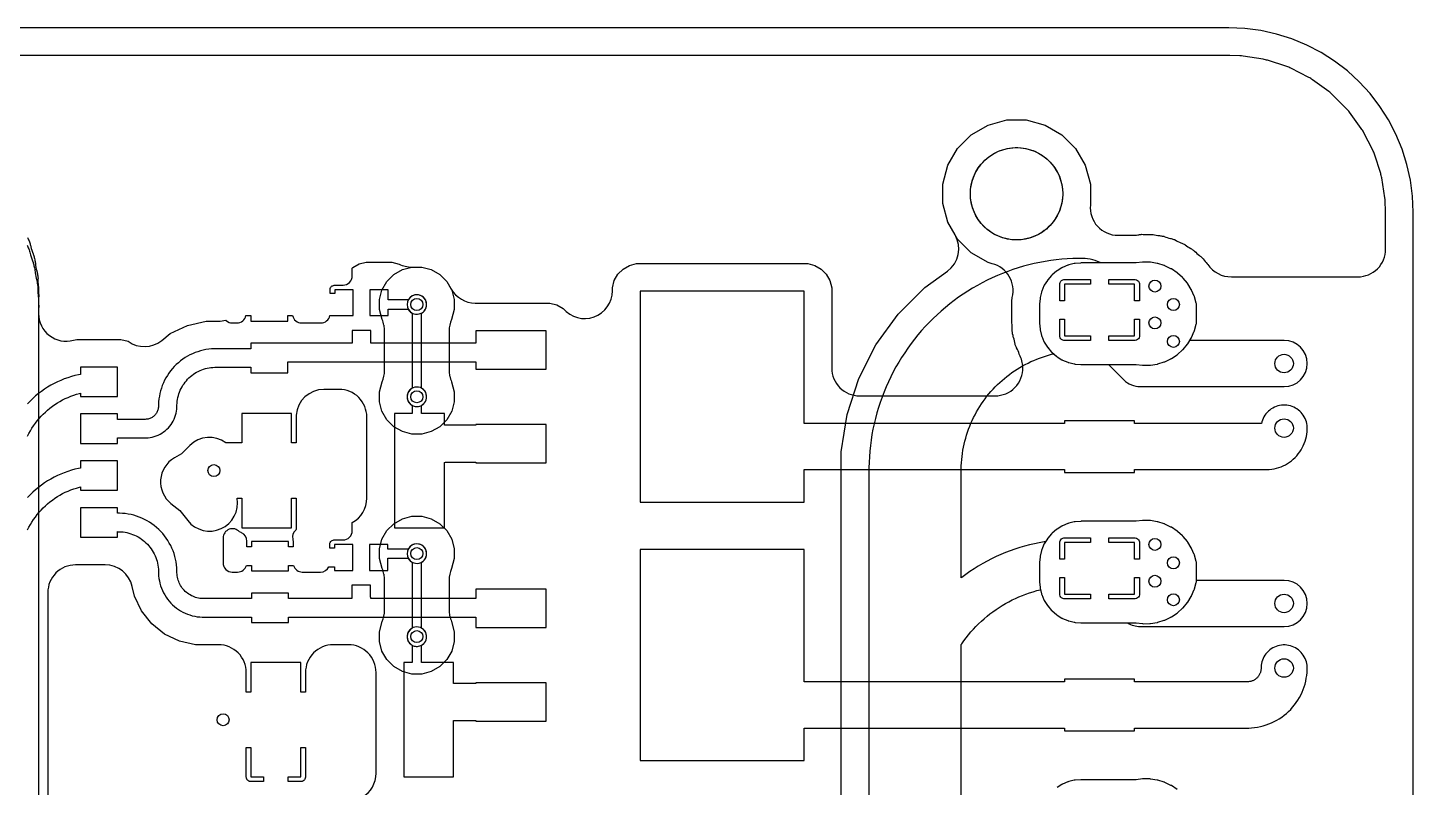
# Model space of a CAD drawing. Header units: millimetres. Extents: x 0 to 150, y 0 to 150.
# Drawn here: x 74.9 to 150, y 108.8 to 150 of the extents above; entities that cross this region are included whole.
import ezdxf

# ---------------------------------------------------------------- set-up
doc = ezdxf.new("R2010")
doc.units = ezdxf.units.MM

msp = doc.modelspace()

# ---------------------------------------------------------------- linework, layer by layer
at = {"layer": '16_copper'}
for points in [[(119, 93.5), (119, 127.023), (119.32, 129.044), (119.952, 130.99), (120.881, 132.813), (122.084, 134.469), (123.531, 135.916), (124.753, 136.804, 0.383864), (125.17, 138.767), (124.773, 139.456), (124.5, 140.473), (124.5, 141.527), (124.773, 142.544), (125.299, 143.456), (126.044, 144.201), (126.956, 144.727), (127.973, 145), (129.027, 145), (130.044, 144.727), (130.956, 144.201), (131.701, 143.456), (132.227, 142.544), (132.5, 141.527), (132.5, 140.391, 0.441997), (133.993, 138.75), (134.778, 138.75, 0.048452), (135.067, 138.778), (135.073, 138.779, 0.030084), (135.255, 138.801), (135.281, 138.803, 0.058943), (135.637, 138.795), (135.684, 138.796, 0.030367), (135.869, 138.792), (135.896, 138.79, 0.058794), (136.246, 138.732), (136.294, 138.726, 0.030368), (136.476, 138.696), (136.502, 138.69, 0.058728), (136.84, 138.583), (136.887, 138.57, 0.030371), (137.063, 138.514), (137.088, 138.505, 0.05909), (137.41, 138.35), (137.452, 138.331, 0.030366), (137.619, 138.251), (137.642, 138.238, 0.059035), (137.938, 138.039), (137.978, 138.015, 0.030366), (138.131, 137.911), (138.152, 137.895, 0.058707), (138.415, 137.657), (138.452, 137.626, 0.030368), (138.59, 137.502), (138.609, 137.483, 0.059183), (138.836, 137.208), (138.867, 137.174, 0.254687), (140.146, 136.5), (147, 136.5, 0.414214), (148.5, 138), (148.5, 140, 0.009817), (148.499, 140.059), (148.477, 140.608, 0.029461), (148.46, 140.784), (148.288, 141.869, 0.039291), (148.233, 142.098), (147.894, 143.142, 0.039289), (147.804, 143.36), (147.305, 144.338, 0.03929), (147.182, 144.539), (146.536, 145.428, 0.03929), (146.383, 145.607), (145.607, 146.383, 0.03929), (145.428, 146.536), (144.539, 147.182, 0.039291), (144.338, 147.305), (143.36, 147.804, 0.039289), (143.142, 147.894), (142.098, 148.233, 0.039291), (141.869, 148.288), (140.784, 148.46, 0.029461), (140.608, 148.477), (140.059, 148.499, 0.009817), (140, 148.5), (10, 148.5, 0.009817)], [(74.888, 138.223, 0.035393), (74.966, 138.025), (74.992, 137.965, 0.046179), (75.064, 137.697), (75.149, 137.425, 0.020309), (75.19, 137.31), (75.199, 137.287), (75.213, 137.256, 0.035382), (75.267, 137.049), (75.285, 136.987, 0.046177), (75.324, 136.711), (75.376, 136.431, 0.020322), (75.403, 136.313), (75.409, 136.289), (75.419, 136.256, 0.035402), (75.448, 136.044), (75.458, 135.98, 0.023132), (75.463, 135.84), (75.462, 135.817, 0.048341), (75.475, 135.524), (75.477, 135.502, 0.019505), (75.49, 135.384), (75.495, 135.358, 0.048514), (75.503, 135.066), (75.513, 134.893, 0.032853), (75.5, 134.697), (75.5, 84.86, 0.131654)], [(125.5, 105.385), (125.5, 116.569), (125.529, 116.612), (125.647, 116.778), (125.769, 116.94), (125.896, 117.099), (126.027, 117.255), (126.162, 117.406), (126.302, 117.554), (126.446, 117.698), (126.594, 117.838), (126.745, 117.973), (126.901, 118.104), (127.06, 118.231), (127.222, 118.353), (127.388, 118.471), (127.557, 118.584), (127.729, 118.692), (127.904, 118.796), (128.082, 118.894), (128.263, 118.987), (128.446, 119.075), (128.632, 119.159), (128.82, 119.236), (129.01, 119.309), (129.202, 119.376), (129.395, 119.438), (129.591, 119.494), (129.788, 119.545), (129.801, 119.548), (129.855, 119.324, 0.03929), (129.867, 119.286), (129.987, 118.996, 0.039289), (130.005, 118.961), (130.169, 118.694, 0.039571), (130.192, 118.662), (130.396, 118.423, 0.03958), (130.424, 118.395), (130.662, 118.192, 0.039291), (130.694, 118.169), (130.961, 118.005, 0.039289), (130.996, 117.987), (131.286, 117.867, 0.039593), (131.324, 117.855), (131.629, 117.782, 0.039573), (131.668, 117.775), (131.98, 117.751, 0.019635), (132, 117.75), (134.522, 117.75, 0.144365), (135.2, 117.55), (143, 117.55, 1), (143, 120.05), (138.25, 120.05), (138.25, 121, 0.067302), (138.241, 121.066), (138.144, 121.417, 0.035714), (138.133, 121.451), (137.987, 121.784, 0.035715), (137.97, 121.816), (137.779, 122.125, 0.035716), (137.758, 122.154), (137.524, 122.433, 0.035713), (137.5, 122.458), (137.229, 122.701, 0.035717), (137.201, 122.723), (136.898, 122.925, 0.035716), (136.867, 122.942), (136.539, 123.099, 0.035715), (136.505, 123.112), (136.158, 123.22, 0.035715), (136.123, 123.229), (135.764, 123.286, 0.035716), (135.729, 123.29), (135.365, 123.296, 0.035714), (135.329, 123.294), (134.984, 123.25), (132, 123.25, 0.019635), (131.98, 123.249), (131.668, 123.225, 0.039596), (131.628, 123.218), (131.324, 123.145, 0.03929), (131.286, 123.133), (130.996, 123.013, 0.039289), (130.961, 122.995), (130.694, 122.831, 0.039571), (130.662, 122.808), (130.423, 122.604, 0.03958), (130.395, 122.576), (130.192, 122.338, 0.039291), (130.169, 122.306), (130.07, 122.145), (130.002, 122.135), (129.732, 122.089), (129.464, 122.036), (129.197, 121.975), (128.932, 121.907), (128.669, 121.831), (128.409, 121.748), (128.151, 121.658), (127.895, 121.56), (127.642, 121.455), (127.393, 121.344), (127.146, 121.225), (126.903, 121.1), (126.664, 120.967), (126.428, 120.828), (126.197, 120.683), (125.969, 120.531), (125.746, 120.373), (125.528, 120.208), (125.5, 120.186), (125.5, 126, 0.025386), (125.505, 126.255), (125.514, 126.425), (125.527, 126.595), (125.545, 126.764), (125.567, 126.933), (125.594, 127.101), (125.625, 127.268), (125.66, 127.435), (125.7, 127.6), (125.744, 127.764), (125.792, 127.928), (125.845, 128.089), (125.902, 128.25), (125.963, 128.409), (126.028, 128.566), (126.097, 128.721), (126.17, 128.875), (126.248, 129.026), (126.329, 129.176), (126.414, 129.323), (126.503, 129.468), (126.595, 129.611), (126.692, 129.751), (126.792, 129.889), (126.895, 130.024), (127.003, 130.156), (127.113, 130.286), (127.227, 130.412), (127.344, 130.536), (127.464, 130.656), (127.588, 130.773), (127.714, 130.887), (127.844, 130.997), (127.976, 131.105), (128.111, 131.208), (128.249, 131.308), (128.389, 131.405), (128.532, 131.497), (128.677, 131.586), (128.824, 131.671), (128.974, 131.752), (129.125, 131.83), (129.279, 131.903), (129.434, 131.972), (129.591, 132.037), (129.75, 132.098), (129.911, 132.155), (130.072, 132.208), (130.236, 132.256), (130.4, 132.3), (130.506, 132.325), (130.662, 132.192, 0.039291), (130.694, 132.169), (130.961, 132.005, 0.039289), (130.996, 131.987), (131.286, 131.867, 0.039593), (131.324, 131.855), (131.629, 131.782, 0.039573), (131.668, 131.775), (131.98, 131.751, 0.019635), (132, 131.75), (133.482, 131.75), (134.316, 130.916, 0.198912), (135.2, 130.55), (143, 130.55, 1), (143, 133.05), (137.887, 133.05), (137.97, 133.184, 0.035715), (137.987, 133.216), (138.133, 133.549, 0.035714), (138.144, 133.583), (138.241, 133.934, 0.067302), (138.25, 134), (138.25, 135, 0.067302), (138.241, 135.066), (138.144, 135.417, 0.035714), (138.133, 135.451), (137.987, 135.784, 0.035715), (137.97, 135.816), (137.779, 136.125, 0.035716), (137.758, 136.154), (137.524, 136.433, 0.035713), (137.5, 136.458), (137.229, 136.701, 0.035717), (137.201, 136.723), (136.898, 136.925, 0.035716), (136.867, 136.942), (136.539, 137.099, 0.035715), (136.505, 137.112), (136.158, 137.22, 0.035715), (136.123, 137.229), (135.764, 137.286, 0.035716), (135.729, 137.29), (135.365, 137.296, 0.035714), (135.329, 137.294), (134.984, 137.25), (133.09, 137.25), (133.022, 137.283), (132.892, 137.337), (132.759, 137.383), (132.625, 137.422), (132.488, 137.453), (132.35, 137.476), (132.21, 137.492), (132.07, 137.5), (131.849, 137.5), (131.548, 137.492), (131.248, 137.476), (130.948, 137.453), (130.648, 137.421), (130.35, 137.382), (130.052, 137.335), (129.756, 137.28), (129.462, 137.217), (129.169, 137.147), (128.878, 137.069), (128.589, 136.984), (128.303, 136.891), (128.019, 136.79), (127.738, 136.682), (127.46, 136.567), (127.185, 136.445), (126.913, 136.315), (126.645, 136.178), (126.38, 136.035), (126.12, 135.884), (125.863, 135.727), (125.61, 135.563), (125.362, 135.392), (125.119, 135.215), (124.88, 135.032), (124.646, 134.842), (124.417, 134.647), (124.193, 134.445), (123.975, 134.238), (123.762, 134.025), (123.555, 133.807), (123.353, 133.583), (123.158, 133.354), (122.968, 133.12), (122.785, 132.881), (122.608, 132.638), (122.437, 132.39), (122.273, 132.137), (122.116, 131.88), (121.965, 131.62), (121.822, 131.355), (121.685, 131.087), (121.555, 130.815), (121.433, 130.54), (121.318, 130.262), (121.21, 129.981), (121.109, 129.697), (121.016, 129.411), (120.931, 129.122), (120.853, 128.831), (120.783, 128.538), (120.72, 128.244), (120.665, 127.948), (120.618, 127.65), (120.579, 127.352), (120.547, 127.052), (120.524, 126.752), (120.508, 126.452), (120.5, 126.151), (120.5, 93.5)], [(137.201, 108.723), (136.898, 108.925, 0.035716), (136.867, 108.942), (136.539, 109.099, 0.035715), (136.505, 109.112), (136.158, 109.22, 0.035715), (136.123, 109.229), (135.764, 109.286, 0.035716), (135.729, 109.29), (135.365, 109.296, 0.035714), (135.329, 109.294), (134.984, 109.25), (132, 109.25, 0.019635), (131.98, 109.249), (131.668, 109.225, 0.039596), (131.628, 109.218), (131.324, 109.145, 0.03929), (131.286, 109.133), (130.996, 109.013, 0.039289), (130.961, 108.995), (130.694, 108.831, 0.039571)]]:
    msp.add_lwpolyline(points, format="xyb", dxfattribs=at)
for points in [[(95.733, 127.972), (95.217, 128.11), (94.755, 128.377), (94.377, 128.755), (94.11, 129.217), (93.972, 129.733), (93.972, 130.267), (94.118, 130.813, 0.105882), (94.25, 131.427), (94.25, 133.573, 0.048452), (94.222, 133.861), (94.217, 133.882, 0.052951), (94.118, 134.187), (93.972, 134.733), (93.972, 135.267), (94.11, 135.783), (94.377, 136.245), (94.755, 136.623), (95.217, 136.89), (95.733, 137.028), (96.267, 137.028), (96.783, 136.89), (97.245, 136.623), (97.623, 136.245), (97.89, 135.783), (98.028, 135.267), (98.028, 134.733), (97.882, 134.187, 0.105882), (97.75, 133.573), (97.75, 131.427, 0.048452), (97.778, 131.139), (97.783, 131.118, 0.052951), (97.882, 130.813), (98.028, 130.267), (98.028, 129.733), (97.89, 129.217), (97.623, 128.755), (97.245, 128.377), (96.783, 128.11), (96.267, 127.972)], [(96.089, 129.478, 0.714199), (96.25, 130.466), (96.25, 134.534, 0.951294), (95.798, 135.489), (95.744, 135.463, 0.594063), (95.75, 134.534), (95.75, 130.466), (95.744, 130.463), (95.694, 130.431), (95.647, 130.394), (95.606, 130.353), (95.569, 130.306), (95.537, 130.256), (95.511, 130.202), (95.492, 130.146), (95.478, 130.089), (95.472, 130.03), (95.472, 129.97), (95.478, 129.911), (95.492, 129.854), (95.511, 129.798), (95.537, 129.744), (95.569, 129.694), (95.606, 129.647), (95.647, 129.606), (95.694, 129.569), (95.744, 129.537), (95.798, 129.511), (95.854, 129.492), (95.911, 129.478), (95.97, 129.472), (96.03, 129.472)], [(95.733, 114.972), (95.217, 115.11), (94.755, 115.377), (94.377, 115.755), (94.11, 116.217), (93.972, 116.733), (93.972, 117.267), (94.118, 117.813, 0.105882), (94.25, 118.427), (94.25, 120.073, 0.048452), (94.222, 120.361), (94.217, 120.382, 0.052951), (94.118, 120.687), (93.972, 121.233), (93.972, 121.767), (94.11, 122.283), (94.377, 122.745), (94.755, 123.123), (95.217, 123.39), (95.733, 123.528), (96.267, 123.528), (96.783, 123.39), (97.245, 123.123), (97.623, 122.745), (97.89, 122.283), (98.028, 121.767), (98.028, 121.233), (97.882, 120.687, 0.105882), (97.75, 120.073), (97.75, 118.427, 0.048452), (97.778, 118.139), (97.783, 118.118, 0.052951), (97.882, 117.813), (98.028, 117.267), (98.028, 116.733), (97.89, 116.217), (97.623, 115.755), (97.245, 115.377), (96.783, 115.11), (96.267, 114.972)], [(96.089, 116.478, 0.714199), (96.25, 117.466), (96.25, 121.034, 0.951294), (95.798, 121.989), (95.744, 121.963, 0.594063), (95.75, 121.034), (95.75, 117.466), (95.744, 117.463), (95.694, 117.431), (95.647, 117.394), (95.606, 117.353), (95.569, 117.306), (95.537, 117.256), (95.511, 117.202), (95.492, 117.146), (95.478, 117.089), (95.472, 117.03), (95.472, 116.97), (95.478, 116.911), (95.492, 116.854), (95.511, 116.798), (95.537, 116.744), (95.569, 116.694), (95.606, 116.647), (95.647, 116.606), (95.694, 116.569), (95.744, 116.537), (95.798, 116.511), (95.854, 116.492), (95.911, 116.478), (95.97, 116.472), (96.03, 116.472)]]:
    msp.add_lwpolyline(points, format="xyb", close=True, dxfattribs=at)
at = {"layer": '1_copper'}
for points in [[(74.908, 138.626), (74.925, 138.597, 0.035396), (75.004, 138.398), (75.029, 138.339, 0.031214), (75.078, 138.157), (75.084, 138.132, 0.066485), (75.207, 137.751), (75.216, 137.727), (75.23, 137.696, 0.035396), (75.284, 137.489), (75.302, 137.427, 0.031218), (75.328, 137.24), (75.331, 137.215, 0.066474), (75.407, 136.822), (75.413, 136.797), (75.424, 136.765, 0.035395), (75.452, 136.553), (75.463, 136.489), (75.472, 136.438, 0.055604), (75.475, 136.103), (75.477, 136.081, 0.019496), (75.49, 135.963), (75.495, 135.937, 0.048511), (75.503, 135.644), (75.513, 135.472, 0.032853), (75.5, 135.276), (75.5, 134.51, 0.493146), (77.388, 133.061), (77.573, 133.11), (79.967, 133.11), (80.349, 133.008, 0.338544), (82.176, 133.052), (82.637, 133.42), (83.571, 133.869), (84.582, 134.1), (85.246, 134.1, 0.067198), (85.646, 134.147), (85.665, 134.13, 0.185808), (86, 134), (86.246, 134, 0.356317), (86.735, 134.4), (87, 134.4), (87, 134.1), (89, 134.1), (89, 134.4), (89.265, 134.4, 0.356337), (89.754, 134), (90.796, 134, 0.356328), (91.285, 134.4), (92.55, 134.4), (92.55, 135.8), (91.55, 135.8), (91.55, 135.6), (91.296, 135.6), (91.296, 135.825), (91.306, 135.874), (91.325, 135.92), (91.353, 135.962), (91.382, 135.991, 0.025705), (91.525, 136.054), (92, 136.054, 0.414214), (92.5, 136.554), (92.5, 136.971), (92.529, 137), (92.871, 137.198), (93.253, 137.3), (94.647, 137.3), (95.038, 137.195, 0.119561), (95.725, 137.028), (96.267, 137.028), (96.783, 136.89), (97.245, 136.623), (97.623, 136.245), (97.862, 135.831, 0.267949), (99.161, 135.081), (103.212, 135.081), (103.594, 134.979), (103.936, 134.782, 0.702138), (106.595, 135.744), (106.595, 135.912), (106.697, 136.294), (106.895, 136.636), (107.174, 136.915), (107.516, 137.113), (107.898, 137.215), (117.182, 137.215), (117.564, 137.113), (117.906, 136.915), (118.185, 136.636), (118.383, 136.294), (118.485, 135.912), (118.485, 131.55, 0.414214), (119.985, 130.05), (127.339, 130.05, 0.422109), (128.838, 131.59), (128.838, 131.602, 0.116409), (128.659, 132.274), (128.642, 132.307, 0.061629), (128.502, 132.651), (128.489, 132.677, 0.0251), (128.43, 132.818), (128.418, 132.853, 0.061621), (128.334, 133.215), (128.325, 133.242, 0.023212), (128.291, 133.38), (128.289, 133.391, 0.014279), (128.274, 133.478), (128.272, 133.486, 0.028029), (128.261, 133.657), (128.256, 133.695, 0.049049), (128.245, 133.99), (128.237, 134.102, 0.032883), (128.25, 134.299), (128.25, 134.701, 0.002772), (128.25, 134.718), (128.248, 134.758, 0.00932), (128.246, 134.815), (128.241, 134.855, 0.045303), (128.25, 135.128), (128.25, 135.264, 0.012275), (128.259, 135.337), (128.264, 135.376, 0.413057), (127.179, 137.213), (126.956, 137.273), (126.044, 137.799), (125.299, 138.544), (124.773, 139.456), (124.5, 140.473), (124.5, 141.527), (124.773, 142.544), (125.299, 143.456), (126.044, 144.201), (126.956, 144.727), (127.973, 145), (129.027, 145), (130.044, 144.727), (130.956, 144.201), (131.701, 143.456), (132.227, 142.544), (132.5, 141.527), (132.5, 140.391, 0.442002), (133.993, 138.75), (134.778, 138.75, 0.048452), (135.067, 138.778), (135.073, 138.779, 0.030084), (135.255, 138.801), (135.281, 138.803, 0.058943), (135.637, 138.795), (135.684, 138.796, 0.030367), (135.869, 138.792), (135.896, 138.79, 0.058794), (136.246, 138.732), (136.294, 138.726, 0.030365), (136.476, 138.696), (136.502, 138.69, 0.058725), (136.84, 138.583), (136.887, 138.57, 0.030371), (137.063, 138.514), (137.088, 138.505, 0.05909), (137.41, 138.35), (137.452, 138.331, 0.030366), (137.619, 138.251), (137.642, 138.238, 0.058997), (137.937, 138.039), (137.978, 138.015, 0.030366), (138.131, 137.911), (138.152, 137.895, 0.058828), (138.415, 137.657), (138.452, 137.626, 0.030367), (138.59, 137.502), (138.609, 137.483, 0.059146), (138.836, 137.208), (138.867, 137.174, 0.254687), (140.146, 136.5), (147, 136.5, 0.414214), (148.5, 138), (148.5, 140, 0.009817), (148.499, 140.059), (148.477, 140.608, 0.029461), (148.46, 140.784), (148.288, 141.869, 0.039291), (148.233, 142.098), (147.894, 143.142, 0.039289), (147.804, 143.36), (147.305, 144.338, 0.03929), (147.182, 144.539), (146.536, 145.428, 0.03929), (146.383, 145.607), (145.607, 146.383, 0.03929), (145.428, 146.536), (144.539, 147.182, 0.039291), (144.338, 147.305), (143.36, 147.804, 0.039289), (143.142, 147.894), (142.098, 148.233, 0.039291), (141.869, 148.288), (140.784, 148.46, 0.029461), (140.608, 148.477), (140.059, 148.499, 0.009817), (140, 148.5), (10, 148.5, 0.009817)], [(93.04, 108.295, 0.267949), (93.79, 109.594), (93.79, 115.06, 0.414214), (92.29, 116.56), (91.464, 116.56, 0.414214), (89.964, 115.06), (89.964, 114), (89.71, 114), (89.71, 115.6), (87.01, 115.6), (87.01, 114), (86.756, 114), (86.756, 115.06, 0.414214), (85.256, 116.56), (83.996, 116.56), (83.13, 116.758), (82.331, 117.143), (81.636, 117.696), (81.083, 118.391), (80.698, 119.19), (80.576, 119.724, 0.349916), (79.113, 120.89), (77.5, 120.89, 0.414214), (76, 119.39), (76, 105.61, 0.414214)], [(137.201, 108.723), (136.898, 108.925, 0.035716), (136.867, 108.942), (136.539, 109.099, 0.035715), (136.505, 109.112), (136.158, 109.22, 0.035715), (136.123, 109.229), (135.764, 109.286, 0.035716), (135.729, 109.29), (135.365, 109.296, 0.035714), (135.329, 109.294), (134.984, 109.25), (132, 109.25, 0.019635), (131.98, 109.249), (131.668, 109.225, 0.039596), (131.628, 109.218), (131.324, 109.145, 0.03929), (131.286, 109.133), (130.996, 109.013, 0.039289), (130.961, 108.995), (130.694, 108.831, 0.039571)]]:
    msp.add_lwpolyline(points, format="xyb", dxfattribs=at)
for points in [[(135.729, 131.71, 0.035716), (135.764, 131.714), (136.123, 131.771, 0.035715), (136.158, 131.78), (136.505, 131.888, 0.035715), (136.539, 131.901), (136.867, 132.058, 0.035716), (136.898, 132.075), (137.201, 132.277, 0.035717), (137.229, 132.299), (137.5, 132.542, 0.035713), (137.524, 132.567), (137.758, 132.846, 0.035716), (137.779, 132.875), (137.97, 133.184, 0.035715), (137.987, 133.216), (138.133, 133.549, 0.035714), (138.144, 133.583), (138.241, 133.934, 0.067302), (138.25, 134), (138.25, 135, 0.067302), (138.241, 135.066), (138.144, 135.417, 0.035714), (138.133, 135.451), (137.987, 135.784, 0.035715), (137.97, 135.816), (137.779, 136.125, 0.035716), (137.758, 136.154), (137.524, 136.433, 0.035713), (137.5, 136.458), (137.229, 136.701, 0.035717), (137.201, 136.723), (136.898, 136.925, 0.035716), (136.867, 136.942), (136.539, 137.099, 0.035715), (136.505, 137.112), (136.158, 137.22, 0.035715), (136.123, 137.229), (135.764, 137.286, 0.035716), (135.729, 137.29), (135.365, 137.296, 0.035714), (135.329, 137.294), (134.984, 137.25), (132, 137.25, 0.019635), (131.98, 137.249), (131.668, 137.225, 0.039596), (131.628, 137.218), (131.324, 137.145, 0.03929), (131.286, 137.133), (130.996, 137.013, 0.039289), (130.961, 136.995), (130.694, 136.831, 0.039571), (130.662, 136.808), (130.423, 136.604, 0.03958), (130.395, 136.576), (130.192, 136.338, 0.039291), (130.169, 136.306), (130.005, 136.039, 0.039289), (129.987, 136.004), (129.867, 135.714, 0.039593), (129.855, 135.676), (129.782, 135.371, 0.039294), (129.775, 135.332), (129.751, 135.02, 0.019635), (129.75, 135), (129.75, 134, 0.019635), (129.751, 133.98), (129.775, 133.668, 0.039596), (129.782, 133.628), (129.855, 133.324, 0.03929), (129.867, 133.286), (129.987, 132.996, 0.039289), (130.005, 132.961), (130.169, 132.694, 0.039571), (130.192, 132.662), (130.396, 132.423, 0.03958), (130.424, 132.395), (130.662, 132.192, 0.039291), (130.694, 132.169), (130.961, 132.005, 0.039289), (130.996, 131.987), (131.286, 131.867, 0.039593), (131.324, 131.855), (131.629, 131.782, 0.039573), (131.668, 131.775), (131.98, 131.751, 0.019635), (132, 131.75), (134.984, 131.75), (135.329, 131.706), (135.33, 131.706), (135.331, 131.706), (135.365, 131.704)], [(94.45, 134.75), (95.534, 134.75, 0.951294), (96.489, 135.202), (96.463, 135.256, 0.594063), (95.534, 135.25), (94.45, 135.25), (94.45, 135.8), (93.45, 135.8), (93.45, 134.4), (94.45, 134.4)], [(81.44, 127.777), (81.552, 127.792), (81.663, 127.814), (81.772, 127.844), (81.88, 127.88), (81.984, 127.923), (82.086, 127.973), (82.184, 128.03), (82.278, 128.093), (82.368, 128.162), (82.453, 128.237), (82.533, 128.317), (82.608, 128.402), (82.677, 128.492), (82.74, 128.586), (82.797, 128.684), (82.847, 128.786), (82.89, 128.89), (82.926, 128.998), (82.956, 129.107), (82.978, 129.218), (82.993, 129.33), (83, 129.443), (83, 129.5), (83.001, 129.552), (83.006, 129.654), (83.016, 129.757), (83.031, 129.859), (83.051, 129.96), (83.076, 130.06), (83.106, 130.159), (83.141, 130.256), (83.18, 130.351), (83.224, 130.444), (83.273, 130.535), (83.326, 130.623), (83.383, 130.709), (83.444, 130.792), (83.51, 130.872), (83.579, 130.948), (83.652, 131.021), (83.728, 131.09), (83.808, 131.156), (83.891, 131.217), (83.977, 131.274), (84.065, 131.327), (84.156, 131.376), (84.249, 131.42), (84.344, 131.459), (84.441, 131.494), (84.54, 131.524), (84.64, 131.549), (84.741, 131.569), (84.843, 131.584), (84.946, 131.594), (85.048, 131.599), (85.1, 131.6), (87, 131.6), (87, 131.3), (89, 131.3), (89, 131.9), (99.205, 131.9), (99.205, 131.499), (103.015, 131.499), (103.015, 133.581), (99.205, 133.581), (99.205, 132.9), (93.5, 132.9), (93.5, 133.6), (92.5, 133.6), (92.5, 132.9), (87, 132.9), (87, 132.6), (85.024, 132.6), (84.872, 132.593), (84.72, 132.578), (84.57, 132.555), (84.421, 132.526), (84.273, 132.489), (84.127, 132.444), (83.984, 132.393), (83.843, 132.335), (83.706, 132.27), (83.572, 132.198), (83.441, 132.12), (83.314, 132.035), (83.192, 131.945), (83.075, 131.848), (82.962, 131.746), (82.854, 131.638), (82.752, 131.525), (82.655, 131.408), (82.565, 131.286), (82.48, 131.159), (82.402, 131.028), (82.33, 130.894), (82.265, 130.757), (82.207, 130.616), (82.156, 130.473), (82.111, 130.327), (82.074, 130.179), (82.045, 130.03), (82.022, 129.88), (82.007, 129.728), (82, 129.576), (82, 129.5), (82, 129.476), (81.996, 129.428), (81.99, 129.381), (81.981, 129.334), (81.969, 129.288), (81.953, 129.243), (81.935, 129.199), (81.914, 129.156), (81.89, 129.115), (81.863, 129.075), (81.834, 129.037), (81.803, 129.001), (81.769, 128.967), (81.733, 128.936), (81.695, 128.907), (81.655, 128.88), (81.614, 128.856), (81.571, 128.835), (81.527, 128.817), (81.482, 128.801), (81.436, 128.789), (81.389, 128.78, 0.057357), (81.27, 128.77), (79.77, 128.77), (79.77, 129.07), (77.77, 129.07), (77.77, 127.47), (79.77, 127.47), (79.77, 127.77), (81.327, 127.77)], [(91.53, 121.99), (91.53, 121.79), (91.276, 121.79), (91.276, 122.015), (91.286, 122.064), (91.305, 122.11), (91.333, 122.152), (91.368, 122.187), (91.41, 122.215), (91.456, 122.234), (91.505, 122.244), (92, 122.244, 0.414214), (92.5, 122.744), (92.5, 123.181, 0.276577), (93.29, 124.507), (93.29, 128.9, 0.414214), (91.79, 130.4), (90.964, 130.4, 0.394848), (89.464, 129), (89.464, 127.5), (89.21, 127.5), (89.21, 129.1), (86.51, 129.1), (86.51, 127.5), (85.65, 127.5, 0.371956), (83.695, 127.357), (83.253, 126.915), (82.858, 126.687, 0.528514), (82.673, 124.216), (83.147, 123.837), (83.583, 123.291, 0.779702), (86.256, 124.5), (86.51, 124.5), (86.51, 122.9), (89.21, 122.9), (89.21, 124.5), (89.464, 124.5), (89.464, 122.875), (89.454, 122.826), (89.435, 122.78, 0.270528), (89.272, 122.292), (89.275, 122.277, 0.044962), (89.294, 122.185), (89.294, 121.86), (89.04, 121.86), (89.04, 122.16), (87.04, 122.16), (87.04, 121.86), (86.786, 121.86), (86.786, 122.177, 0.287062), (86.505, 122.626), (86.49, 122.633), (86.477, 122.639), (86.389, 122.675, 0.697632), (85.5, 122.343), (85.5, 121, 0.414214), (86, 120.5), (86.286, 120.5, 0.333197), (86.765, 120.86), (87.04, 120.86), (87.04, 120.56), (89.04, 120.56), (89.04, 120.86), (89.315, 120.86, 0.3332), (89.794, 120.5), (90.776, 120.5, 0.292136), (91.229, 120.79), (91.53, 120.79), (91.53, 120.59), (92.53, 120.59), (92.53, 121.99)], [(97.49, 128.458), (97.49, 129.1), (96.25, 129.1), (96.25, 129.534, 0.951294), (95.798, 130.489), (95.744, 130.463, 0.594063), (95.75, 129.534), (95.75, 129.1), (94.79, 129.1), (94.79, 122.9), (97.49, 122.9), (97.49, 126.447, 0.027035), (97.6, 126.46), (99.205, 126.46), (99.205, 126.419), (103.015, 126.419), (103.015, 128.501), (99.205, 128.501), (99.205, 128.46), (97.531, 128.46)], [(93.492, 119.164), (93.48, 119.214), (93.48, 119.79), (92.48, 119.79), (92.48, 119.06), (89.04, 119.06), (89.04, 119.36), (87.04, 119.36), (87.04, 119.06), (84.44, 119.06, 0.058864), (84.319, 119.065), (84.239, 119.074), (84.159, 119.088), (84.08, 119.106), (84.003, 119.128), (83.926, 119.155), (83.852, 119.186), (83.779, 119.221), (83.708, 119.26), (83.64, 119.303), (83.574, 119.349), (83.511, 119.4), (83.451, 119.454), (83.394, 119.511), (83.34, 119.571), (83.289, 119.634), (83.243, 119.7), (83.2, 119.768), (83.161, 119.839), (83.126, 119.912), (83.095, 119.986), (83.068, 120.063), (83.046, 120.14), (83.028, 120.219), (83.014, 120.299), (83.005, 120.379), (83.001, 120.46), (83, 120.5), (83, 120.578), (82.992, 120.735), (82.977, 120.891), (82.954, 121.046), (82.923, 121.199), (82.885, 121.351), (82.84, 121.501), (82.787, 121.648), (82.727, 121.793), (82.66, 121.935), (82.586, 122.073), (82.506, 122.207), (82.419, 122.337), (82.326, 122.463), (82.226, 122.584), (82.121, 122.7), (82.01, 122.811), (81.894, 122.916), (81.773, 123.016), (81.647, 123.109), (81.517, 123.196), (81.383, 123.276), (81.245, 123.35), (81.103, 123.417), (80.958, 123.477), (80.811, 123.53), (80.661, 123.575), (80.509, 123.613), (80.356, 123.644), (80.201, 123.667), (80.045, 123.682), (79.888, 123.69), (79.77, 123.69), (79.77, 123.99), (77.77, 123.99), (77.77, 122.39), (79.77, 122.39), (79.77, 122.69, 0.046726), (79.864, 122.689), (79.971, 122.684), (80.078, 122.674), (80.184, 122.658), (80.29, 122.637), (80.394, 122.611), (80.497, 122.579), (80.598, 122.543), (80.697, 122.502), (80.795, 122.456), (80.889, 122.405), (80.982, 122.35), (81.071, 122.291), (81.157, 122.226), (81.24, 122.158), (81.32, 122.086), (81.396, 122.01), (81.468, 121.93), (81.536, 121.847), (81.601, 121.761), (81.66, 121.672), (81.715, 121.579), (81.766, 121.485), (81.812, 121.387), (81.853, 121.288), (81.889, 121.187), (81.921, 121.084), (81.947, 120.98), (81.968, 120.874), (81.984, 120.768), (81.994, 120.661), (81.999, 120.554), (82, 120.5), (82, 120.432), (82.008, 120.295), (82.023, 120.159), (82.046, 120.024), (82.076, 119.89), (82.114, 119.759), (82.16, 119.63), (82.212, 119.503), (82.271, 119.38), (82.338, 119.26), (82.41, 119.144), (82.49, 119.032), (82.575, 118.925), (82.666, 118.823), (82.763, 118.726), (82.865, 118.635), (82.972, 118.55), (83.084, 118.47), (83.2, 118.398), (83.32, 118.331), (83.443, 118.272), (83.57, 118.22), (83.699, 118.174), (83.83, 118.136), (83.964, 118.106), (84.099, 118.083), (84.235, 118.068), (84.372, 118.06), (87.04, 118.06), (87.04, 117.76), (89.04, 117.76), (89.04, 118.06), (99.205, 118.06), (99.205, 117.499), (103.015, 117.499), (103.015, 119.581), (99.205, 119.581), (99.205, 119.06), (93.5, 119.06), (93.5, 119.101)], [(135.729, 117.71, 0.035716), (135.764, 117.714), (136.123, 117.771, 0.035715), (136.158, 117.78), (136.505, 117.888, 0.035715), (136.539, 117.901), (136.867, 118.058, 0.035716), (136.898, 118.075), (137.201, 118.277, 0.035717), (137.229, 118.299), (137.5, 118.542, 0.035713), (137.524, 118.567), (137.758, 118.846, 0.035716), (137.779, 118.875), (137.97, 119.184, 0.035715), (137.987, 119.216), (138.133, 119.549, 0.035714), (138.144, 119.583), (138.241, 119.934, 0.067302), (138.25, 120), (138.25, 121, 0.067302), (138.241, 121.066), (138.144, 121.417, 0.035714), (138.133, 121.451), (137.987, 121.784, 0.035715), (137.97, 121.816), (137.779, 122.125, 0.035716), (137.758, 122.154), (137.524, 122.433, 0.035713), (137.5, 122.458), (137.229, 122.701, 0.035717), (137.201, 122.723), (136.898, 122.925, 0.035716), (136.867, 122.942), (136.539, 123.099, 0.035715), (136.505, 123.112), (136.158, 123.22, 0.035715), (136.123, 123.229), (135.764, 123.286, 0.035716), (135.729, 123.29), (135.365, 123.296, 0.035714), (135.329, 123.294), (134.984, 123.25), (132, 123.25, 0.019635), (131.98, 123.249), (131.668, 123.225, 0.039596), (131.628, 123.218), (131.324, 123.145, 0.03929), (131.286, 123.133), (130.996, 123.013, 0.039289), (130.961, 122.995), (130.694, 122.831, 0.039571), (130.662, 122.808), (130.423, 122.604, 0.03958), (130.395, 122.576), (130.192, 122.338, 0.039291), (130.169, 122.306), (130.005, 122.039, 0.039289), (129.987, 122.004), (129.867, 121.714, 0.039593), (129.855, 121.676), (129.782, 121.371, 0.039294), (129.775, 121.332), (129.751, 121.02, 0.019635), (129.75, 121), (129.75, 120, 0.019635), (129.751, 119.98), (129.775, 119.668, 0.039596), (129.782, 119.628), (129.855, 119.324, 0.03929), (129.867, 119.286), (129.987, 118.996, 0.039289), (130.005, 118.961), (130.169, 118.694, 0.039571), (130.192, 118.662), (130.396, 118.423, 0.03958), (130.424, 118.395), (130.662, 118.192, 0.039291), (130.694, 118.169), (130.961, 118.005, 0.039289), (130.996, 117.987), (131.286, 117.867, 0.039593), (131.324, 117.855), (131.629, 117.782, 0.039573), (131.668, 117.775), (131.98, 117.751, 0.019635), (132, 117.75), (134.984, 117.75), (135.329, 117.706), (135.33, 117.706), (135.331, 117.706), (135.365, 117.704)], [(94.43, 121.25), (95.534, 121.25, 0.951294), (96.489, 121.702), (96.463, 121.756, 0.594063), (95.534, 121.75), (94.43, 121.75), (94.43, 121.99), (93.43, 121.99), (93.43, 120.59), (94.43, 120.59)], [(141.239, 112.058), (141.398, 112.073), (141.556, 112.097), (141.712, 112.128), (141.867, 112.167), (142.02, 112.213), (142.17, 112.267), (142.317, 112.328), (142.462, 112.396), (142.602, 112.471), (142.739, 112.553), (142.872, 112.642), (143, 112.737), (143.123, 112.838), (143.242, 112.945), (143.355, 113.058), (143.462, 113.177), (143.563, 113.3), (143.658, 113.428), (143.747, 113.561), (143.829, 113.698), (143.904, 113.838), (143.972, 113.983), (144.033, 114.13), (144.087, 114.28), (144.133, 114.433), (144.172, 114.588), (144.203, 114.744), (144.227, 114.902), (144.242, 115.061), (144.25, 115.22), (144.25, 115.349), (144.242, 115.447), (144.227, 115.544), (144.204, 115.64), (144.174, 115.733), (144.136, 115.824), (144.091, 115.911), (144.04, 115.995), (143.982, 116.074), (143.919, 116.149), (143.849, 116.219), (143.774, 116.282), (143.695, 116.34), (143.611, 116.391), (143.524, 116.436), (143.433, 116.474), (143.34, 116.504), (143.244, 116.527), (143.147, 116.542), (143.049, 116.55), (142.951, 116.55), (142.853, 116.542), (142.756, 116.527), (142.66, 116.504), (142.567, 116.474), (142.476, 116.436), (142.389, 116.391), (142.305, 116.34), (142.226, 116.282), (142.151, 116.219), (142.081, 116.149), (142.018, 116.074), (141.96, 115.995), (141.909, 115.911), (141.864, 115.824), (141.826, 115.733), (141.796, 115.64), (141.773, 115.544), (141.758, 115.447), (141.75, 115.349), (141.75, 115.3), (141.75, 115.282), (141.748, 115.245), (141.744, 115.208), (141.739, 115.172), (141.732, 115.136), (141.723, 115.1), (141.712, 115.065), (141.7, 115.03), (141.686, 114.996), (141.67, 114.963), (141.653, 114.93), (141.634, 114.899), (141.613, 114.868), (141.591, 114.839), (141.568, 114.81), (141.543, 114.783), (141.517, 114.757), (141.49, 114.732), (141.461, 114.709), (141.432, 114.687), (141.401, 114.666), (141.37, 114.647), (141.337, 114.63), (141.304, 114.614), (141.27, 114.6), (141.235, 114.588), (141.2, 114.577), (141.164, 114.568), (141.128, 114.561, 0.025338), (141, 114.55), (134.9, 114.55), (134.9, 114.7), (131.1, 114.7), (131.1, 114.55), (116.985, 114.55), (116.985, 121.715), (108.095, 121.715), (108.095, 110.285), (116.985, 110.285), (116.985, 112.05), (131.1, 112.05), (131.1, 111.9), (134.9, 111.9), (134.9, 112.05), (141.08, 112.05)], [(97.99, 112.46), (99.205, 112.46), (99.205, 112.419), (103.015, 112.419), (103.015, 114.501), (99.205, 114.501), (99.205, 114.46), (97.99, 114.46), (97.99, 115.6), (96.25, 115.6), (96.25, 116.534, 0.951294), (95.798, 117.489), (95.744, 117.463, 0.594063), (95.75, 116.534), (95.75, 115.6), (95.29, 115.6), (95.29, 109.4), (97.99, 109.4)], [(86.985, 109.146), (86.936, 109.156), (86.889, 109.175), (86.848, 109.203), (86.818, 109.232), (86.803, 109.252), (86.794, 109.266), (86.782, 109.287), (86.769, 109.318, 0.010885), (86.756, 109.383), (86.756, 111), (87.01, 111), (87.01, 109.4), (87.685, 109.4), (87.685, 109.146)], [(89.035, 109.4), (89.71, 109.4), (89.71, 111), (89.964, 111), (89.964, 109.383, 0.017818), (89.935, 109.28), (89.907, 109.238), (89.872, 109.203), (89.83, 109.175), (89.784, 109.156), (89.735, 109.146), (89.035, 109.146)]]:
    msp.add_lwpolyline(points, format="xyb", close=True, dxfattribs=at)
for points in [[(130.846, 135.2), (130.846, 136.133), (130.863, 136.198), (130.897, 136.256), (130.944, 136.303), (131.002, 136.337), (131.067, 136.354), (132.5, 136.354), (132.5, 136.1), (131.1, 136.1), (131.1, 135.2)], [(134.9, 135.2), (134.9, 136.1), (133.5, 136.1), (133.5, 136.354), (134.933, 136.354), (134.998, 136.337), (135.056, 136.303), (135.103, 136.256), (135.137, 136.198), (135.154, 136.133), (135.154, 135.2)], [(142.196, 126.058), (142.326, 126.073), (142.455, 126.096), (142.583, 126.126), (142.708, 126.163), (142.831, 126.208), (142.951, 126.26), (143.068, 126.319), (143.182, 126.384), (143.291, 126.456), (143.396, 126.534), (143.496, 126.618), (143.592, 126.708), (143.682, 126.804), (143.766, 126.904), (143.844, 127.009), (143.916, 127.118), (143.981, 127.232), (144.04, 127.349), (144.092, 127.469), (144.137, 127.592), (144.174, 127.717), (144.204, 127.845), (144.227, 127.974), (144.242, 128.104), (144.25, 128.235), (144.25, 128.349), (144.242, 128.447), (144.227, 128.544), (144.204, 128.64), (144.174, 128.733), (144.136, 128.824), (144.091, 128.911), (144.04, 128.995), (143.982, 129.074), (143.919, 129.149), (143.849, 129.219), (143.774, 129.282), (143.695, 129.34), (143.611, 129.391), (143.524, 129.436), (143.433, 129.474), (143.34, 129.504), (143.244, 129.527), (143.147, 129.542), (143.049, 129.55), (142.951, 129.55), (142.853, 129.542), (142.756, 129.527), (142.66, 129.504), (142.567, 129.474), (142.476, 129.436), (142.389, 129.391), (142.305, 129.34), (142.226, 129.282), (142.151, 129.219), (142.081, 129.149), (142.018, 129.074), (141.96, 128.995), (141.909, 128.911), (141.864, 128.824), (141.826, 128.733), (141.796, 128.64), (141.775, 128.55), (134.9, 128.55), (134.9, 128.7), (131.1, 128.7), (131.1, 128.55), (116.985, 128.55), (116.985, 135.715), (108.095, 135.715), (108.095, 124.285), (116.985, 124.285), (116.985, 126.05), (131.1, 126.05), (131.1, 125.9), (134.9, 125.9), (134.9, 126.05), (142.065, 126.05)], [(131.067, 133.046), (131.002, 133.063), (130.944, 133.097), (130.897, 133.144), (130.863, 133.202), (130.846, 133.267), (130.846, 134.2), (131.1, 134.2), (131.1, 133.3), (132.5, 133.3), (132.5, 133.046)], [(133.5, 133.046), (133.5, 133.3), (134.9, 133.3), (134.9, 134.2), (135.154, 134.2), (135.154, 133.267), (135.137, 133.202), (135.103, 133.144), (135.056, 133.097), (134.998, 133.063), (134.933, 133.046)], [(130.846, 121.2), (130.846, 122.133), (130.863, 122.198), (130.897, 122.256), (130.944, 122.303), (131.002, 122.337), (131.067, 122.354), (132.5, 122.354), (132.5, 122.1), (131.1, 122.1), (131.1, 121.2)], [(134.9, 121.2), (134.9, 122.1), (133.5, 122.1), (133.5, 122.354), (134.933, 122.354), (134.998, 122.337), (135.056, 122.303), (135.103, 122.256), (135.137, 122.198), (135.154, 122.133), (135.154, 121.2)], [(131.067, 119.046), (131.002, 119.063), (130.944, 119.097), (130.897, 119.144), (130.863, 119.202), (130.846, 119.267), (130.846, 120.2), (131.1, 120.2), (131.1, 119.3), (132.5, 119.3), (132.5, 119.046)], [(133.5, 119.046), (133.5, 119.3), (134.9, 119.3), (134.9, 120.2), (135.154, 120.2), (135.154, 119.267), (135.137, 119.202), (135.103, 119.144), (135.056, 119.097), (134.998, 119.063), (134.933, 119.046)]]:
    msp.add_lwpolyline(points, close=True, dxfattribs=at)
for points in [[(74.908, 127.861), (74.98, 128.008), (75.059, 128.151), (75.142, 128.292), (75.231, 128.429), (75.325, 128.563), (75.424, 128.693), (75.528, 128.819), (75.637, 128.941), (75.751, 129.059), (75.869, 129.173), (75.991, 129.282), (76.117, 129.386), (76.247, 129.485), (76.381, 129.579), (76.518, 129.668), (76.659, 129.751), (76.802, 129.83), (76.949, 129.902), (77.098, 129.969), (77.25, 130.03), (77.404, 130.086), (77.56, 130.135), (77.718, 130.178), (77.77, 130.191), (77.77, 130.01), (79.77, 130.01), (79.77, 131.61), (77.77, 131.61), (77.77, 131.214), (77.668, 131.194), (77.471, 131.148), (77.276, 131.095), (77.084, 131.034), (76.894, 130.966), (76.706, 130.89), (76.522, 130.808), (76.341, 130.718), (76.164, 130.622), (75.99, 130.518), (75.821, 130.409), (75.655, 130.292), (75.495, 130.17), (75.339, 130.042), (75.188, 129.907), (75.043, 129.767), (74.903, 129.622)], [(74.908, 122.781), (74.98, 122.928), (75.059, 123.071), (75.142, 123.212), (75.231, 123.349), (75.325, 123.483), (75.424, 123.613), (75.528, 123.739), (75.637, 123.861), (75.751, 123.979), (75.869, 124.093), (75.991, 124.202), (76.117, 124.306), (76.247, 124.405), (76.381, 124.499), (76.518, 124.588), (76.659, 124.671), (76.802, 124.75), (76.949, 124.822), (77.098, 124.889), (77.25, 124.95), (77.404, 125.006), (77.56, 125.055), (77.718, 125.098), (77.77, 125.111), (77.77, 124.93), (79.77, 124.93), (79.77, 126.53), (77.77, 126.53), (77.77, 126.134), (77.668, 126.114), (77.471, 126.068), (77.276, 126.015), (77.084, 125.954), (76.894, 125.886), (76.706, 125.81), (76.522, 125.728), (76.341, 125.638), (76.164, 125.542), (75.99, 125.438), (75.821, 125.329), (75.655, 125.212), (75.495, 125.09), (75.339, 124.962), (75.188, 124.827), (75.043, 124.687), (74.903, 124.542)]]:
    msp.add_lwpolyline(points, dxfattribs=at)
at = {"layer": 'drills_NPTH'}
msp.add_circle((128.5, 141), 2.5, dxfattribs=at)
at = {"layer": 'drills_PTH'}
for centre in [(143, 131.8), (143, 128.3), (143, 118.8), (143, 115.3)]:
    msp.add_circle(centre, 0.5, dxfattribs=at)
at = {"layer": 'drills_via_1_16'}
for centre in [(136, 136), (96, 135), (137, 135), (136, 134), (137, 133), (96, 130), (85, 126), (96, 121.5), (136, 122), (137, 121), (136, 120), (137, 119), (96, 117), (85.5, 112.5)]:
    msp.add_circle(centre, 0.325, dxfattribs=at)
at = {"layer": 'holes'}
msp.add_lwpolyline([(131, 140.93), (130.992, 140.79), (130.976, 140.65), (130.953, 140.512), (130.922, 140.375), (130.883, 140.241), (130.837, 140.108), (130.783, 139.978), (130.722, 139.852), (130.654, 139.729), (130.579, 139.611), (130.498, 139.496), (130.411, 139.386), (130.317, 139.282), (130.218, 139.183), (130.114, 139.089), (130.004, 139.002), (129.889, 138.921), (129.771, 138.846), (129.648, 138.778), (129.522, 138.717), (129.392, 138.663), (129.259, 138.617), (129.125, 138.578), (128.988, 138.547), (128.85, 138.524), (128.71, 138.508), (128.57, 138.5), (128.43, 138.5), (128.29, 138.508), (128.15, 138.524), (128.012, 138.547), (127.875, 138.578), (127.741, 138.617), (127.608, 138.663), (127.478, 138.717), (127.352, 138.778), (127.229, 138.846), (127.111, 138.921), (126.996, 139.002), (126.886, 139.089), (126.782, 139.183), (126.683, 139.282), (126.589, 139.386), (126.502, 139.496), (126.421, 139.611), (126.346, 139.729), (126.278, 139.852), (126.217, 139.978), (126.163, 140.108), (126.117, 140.241), (126.078, 140.375), (126.047, 140.512), (126.024, 140.65), (126.008, 140.79), (126, 140.93), (126, 141.07), (126.008, 141.21), (126.024, 141.35), (126.047, 141.488), (126.078, 141.625), (126.117, 141.759), (126.163, 141.892), (126.217, 142.022), (126.278, 142.148), (126.346, 142.271), (126.421, 142.389), (126.502, 142.504), (126.589, 142.614), (126.683, 142.718), (126.782, 142.817), (126.886, 142.911), (126.996, 142.998), (127.111, 143.079), (127.229, 143.154), (127.352, 143.222), (127.478, 143.283), (127.608, 143.337), (127.741, 143.383), (127.875, 143.422), (128.012, 143.453), (128.15, 143.476), (128.29, 143.492), (128.43, 143.5), (128.57, 143.5), (128.71, 143.492), (128.85, 143.476), (128.988, 143.453), (129.125, 143.422), (129.259, 143.383), (129.392, 143.337), (129.522, 143.283), (129.648, 143.222), (129.771, 143.154), (129.889, 143.079), (130.004, 142.998), (130.114, 142.911), (130.218, 142.817), (130.317, 142.718), (130.411, 142.614), (130.498, 142.504), (130.579, 142.389), (130.654, 142.271), (130.722, 142.148), (130.783, 142.022), (130.837, 141.892), (130.883, 141.759), (130.922, 141.625), (130.953, 141.488), (130.976, 141.35), (130.992, 141.21), (131, 141.07), (131, 140.93)], close=True, dxfattribs=at)
msp.add_lwpolyline([(131, 140.93), (130.992, 140.79), (130.976, 140.65), (130.953, 140.512), (130.922, 140.375), (130.883, 140.241), (130.837, 140.108), (130.783, 139.978), (130.722, 139.852), (130.654, 139.729), (130.579, 139.611), (130.498, 139.496), (130.411, 139.386), (130.317, 139.282), (130.218, 139.183), (130.114, 139.089), (130.004, 139.002), (129.889, 138.921), (129.771, 138.846), (129.648, 138.778), (129.522, 138.717), (129.392, 138.663), (129.259, 138.617), (129.125, 138.578), (128.988, 138.547), (128.85, 138.524), (128.71, 138.508), (128.57, 138.5), (128.43, 138.5), (128.29, 138.508), (128.15, 138.524), (128.012, 138.547), (127.875, 138.578), (127.741, 138.617), (127.608, 138.663), (127.478, 138.717), (127.352, 138.778), (127.229, 138.846), (127.111, 138.921), (126.996, 139.002), (126.886, 139.089), (126.782, 139.183), (126.683, 139.282), (126.589, 139.386), (126.502, 139.496), (126.421, 139.611), (126.346, 139.729), (126.278, 139.852), (126.217, 139.978), (126.163, 140.108), (126.117, 140.241), (126.078, 140.375), (126.047, 140.512), (126.024, 140.65), (126.008, 140.79), (126, 140.93), (126, 141.07), (126.008, 141.21), (126.024, 141.35), (126.047, 141.488), (126.078, 141.625), (126.117, 141.759), (126.163, 141.892), (126.217, 142.022), (126.278, 142.148), (126.346, 142.271), (126.421, 142.389), (126.502, 142.504), (126.589, 142.614), (126.683, 142.718), (126.782, 142.817), (126.886, 142.911), (126.996, 142.998), (127.111, 143.079), (127.229, 143.154), (127.352, 143.222), (127.478, 143.283), (127.608, 143.337), (127.741, 143.383), (127.875, 143.422), (128.012, 143.453), (128.15, 143.476), (128.29, 143.492), (128.43, 143.5), (128.57, 143.5), (128.71, 143.492), (128.85, 143.476), (128.988, 143.453), (129.125, 143.422), (129.259, 143.383), (129.392, 143.337), (129.522, 143.283), (129.648, 143.222), (129.771, 143.154), (129.889, 143.079), (130.004, 142.998), (130.114, 142.911), (130.218, 142.817), (130.317, 142.718), (130.411, 142.614), (130.498, 142.504), (130.579, 142.389), (130.654, 142.271), (130.722, 142.148), (130.783, 142.022), (130.837, 141.892), (130.883, 141.759), (130.922, 141.625), (130.953, 141.488), (130.976, 141.35), (130.992, 141.21), (131, 141.07), (131, 140.93)], close=True, dxfattribs=at)
at = {"layer": 'outline'}
msp.add_lwpolyline([(150, 10), (150, 140), (149.962, 140.872), (149.848, 141.736), (149.659, 142.588), (149.397, 143.42), (149.063, 144.226), (148.66, 145), (148.192, 145.736), (147.66, 146.428), (147.071, 147.071), (146.428, 147.66), (145.736, 148.192), (145, 148.66), (144.226, 149.063), (143.42, 149.397), (142.588, 149.659), (141.736, 149.848), (140.872, 149.962), (140, 150), (10, 150)], dxfattribs=at)

doc.saveas('drawing.dxf')
